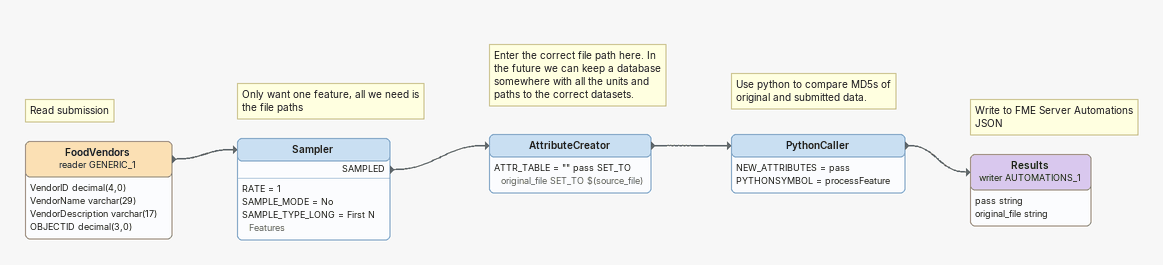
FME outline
Note: Read submission
FoodVendors (reader GENERIC_1)
    attributes: VendorID decimal(4,0), VendorName varchar(29), VendorDescription varchar(17), OBJECTID decimal(3,0)
    -> Sampler
Note: Only want one feature, all we need is the file paths
Sampler
    RATE = 1
    SAMPLE_MODE = No
    SAMPLE_TYPE_LONG = First N Features
    SAMPLED -> AttributeCreator
Note: Enter the correct file path here. In the future we can keep a database somewhere with all the units and paths to the correct datasets.
AttributeCreator
    ATTR_TABLE = "" pass SET_TO   original_file SET_TO $(source_file)
    -> PythonCaller
Note: Use python to compare MD5s of original and submitted data.
PythonCaller
    NEW_ATTRIBUTES = pass
    PYTHONSYMBOL = processFeature
    -> Results (writer AUTOMATIONS_1)
Note: Write to FME Server Automations JSON
Results (writer AUTOMATIONS_1)
    attributes: pass string, original_file string
